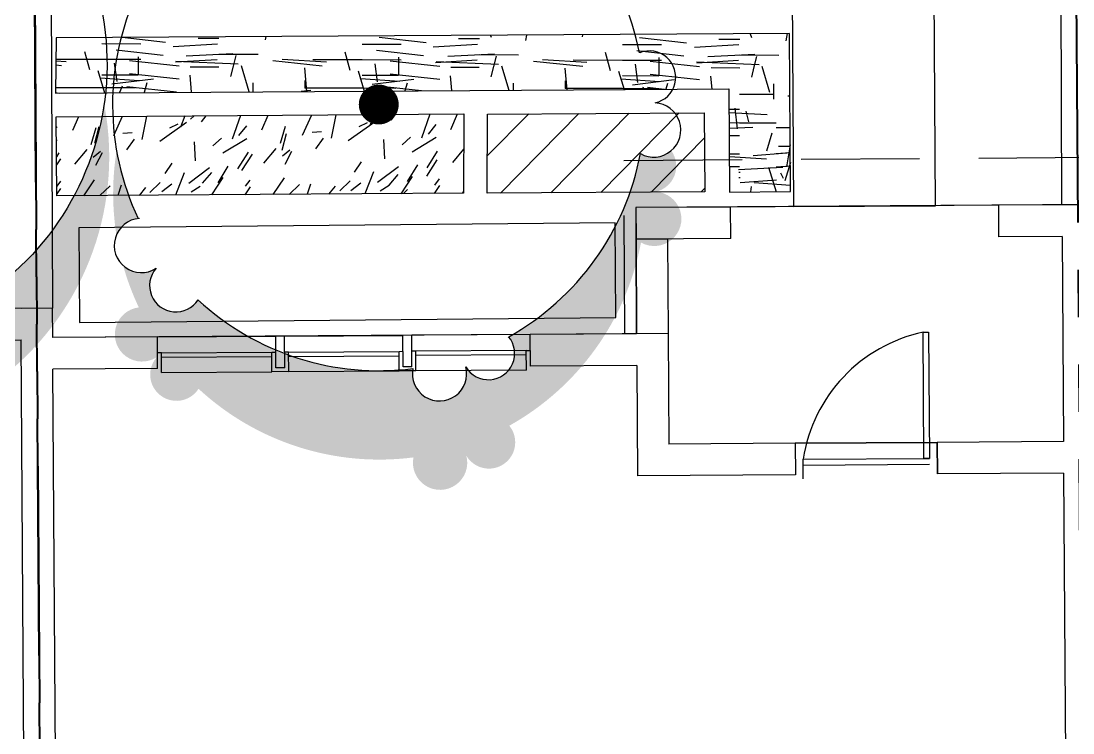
# Model space of a CAD drawing. Header units: feet. Extents: x 919634 to 928945, y 707022 to 708026.
# Drawn here: x 920869.64 to 920891.86, y 707574.7 to 707589.74 of the extents above; entities that cross this region are included whole.
import ezdxf

# ---------------------------------------------------------------- set-up
doc = ezdxf.new("R2010")
doc.units = ezdxf.units.FT
doc.header["$LTSCALE"] = 20
doc.header["$MEASUREMENT"] = 0
doc.linetypes.add('Site Plan$0$HIDDEN2', pattern=[0.1875, 0.125, -0.0625])
doc.linetypes.add('Site Plan$0$PHANTOM2', pattern=[1.25, 0.625, -0.125, 0.125, -0.125, 0.125, -0.125])
for name, color, linetype in [('-u-site-xref', 7, 'Continuous'), ('Site Plan$0$-u-site-bldg-slab', 6, 'Continuous'), ('Site Plan$0$-u-site-bldg_interior', 252, 'Continuous'), ('Site Plan$0$-u-site-wall', 4, 'Continuous'), ('Site Plan$0$A-DOOR', 253, 'Continuous'), ('Site Plan$0$SP-BLDG-ROOF ABOVE', 4, 'Site Plan$0$HIDDEN2'), ('x-RL TH7-LP Block$0$L-002', 253, 'Continuous'), ('x-RL TH7-LP Block$0$LK-TREE-013M', 253, 'Continuous'), ('x-RL TH7-LP Block$0$LK-TREE-035M', 253, 'Continuous'), ('x-RL TH7-LP Block$0$LK-TREE-050M', 253, 'Continuous'), ('x-RL TH7-LP Block$0$LK-TREE-TRNK', 253, 'Continuous'), ('x-RL TH7-LP Block$0$LP-PATT-GRND', 253, 'Continuous'), ('x-RL TH7-LP Block$0$LP-PATT-SHAR', 253, 'Continuous'), ('x-RL TH7-LP Block$0$LP-SHAR-BRDR-CONT', 253, 'Continuous'), ('x-RL TH7-LP Block$0$LP-TREE', 253, 'Continuous')]:
    doc.layers.add(name, color=color, linetype=linetype)
for name, color, linetype, lineweight in [('Site Plan$0$SP-LOT LINES', 252, 'Site Plan$0$PHANTOM2', 40), ('Site Plan$0$SP-SIDEWALK', 2, 'Continuous', 25), ('SP-BUILDING-FOOTPRINT', 1, 'Continuous', 25)]:
    doc.layers.add(name, color=color, linetype=linetype, lineweight=lineweight)
doc.layers.add('x-RL TH7-LP Block$0$LK-TREE-SHAD', color=253, linetype='Continuous', plot=False)
doc.layers.get('-u-site-xref').off()

# ---------------------------------------------------------------- blocks, each defined once
blk = doc.blocks.new('Site Plan$0$_Details_TH7_wall')
at = {"layer": 'Site Plan$0$-u-site-wall'}
for p, q in [((0.67364688788075, -44.63796823669691, 1.984255540869127e-08), (-10.01672163500916, -44.71298802515958, 1.984255540874798e-08)), ((2.918257575831376, -65.94778611301444, 1.984207555080631e-08), (-9.867512271390297, -66.03751040506177, 1.984207555087441e-08))]:
    blk.add_line(p, q, dxfattribs=at)
blk = doc.blocks.new('*U239')
at = {"layer": 'Site Plan$0$A-DOOR'}
blk.add_lwpolyline([(-28.625, -31.96847301748949), (-30, -31.96847301748949), (-30, 0), (-28.625, 0)], close=True, dxfattribs=at)
blk.add_arc((-36.41138767640513, 6.143921902290211), 38.89964626533935, 281.5466680525947, 350.9124866484809, dxfattribs=at)
blk = doc.blocks.new('Site Plan')
at = {"layer": 'Site Plan$0$-u-site-bldg-slab'}
for p, q in [((920890.2909807451, 707585.8468622379, 7.807863262514745e-08), (920884.6244338278, 707585.810022768, 7.807863262514745e-08)), ((920882.6288101476, 707585.1303680238, 7.807863262514745e-08), (920882.6418123135, 707583.1304102882, 7.807862441697466e-08)), ((920885.9902443995, 707580.8187965401, 7.807863262514745e-08), (920888.9901810025, 707580.8382997888, 7.807863262514745e-08)), ((920888.9901810026, 707580.8382997888, 7.807863262514745e-08), (920885.9902443995, 707580.81879654, 7.807863262514745e-08))]:
    blk.add_line(p, q, dxfattribs=at)
at = {"layer": 'Site Plan$0$-u-site-bldg_interior'}
for p, q in [((920884.6244338278, 707585.810022768, 7.807863262514745e-08), (920882.6244760924, 707585.7970206022, 7.807863262514745e-08)), ((920882.6244760924, 707585.7970206022, 7.807863262514745e-08), (920882.6288101476, 707585.1303680238, 7.807863262514745e-08)), ((920884.6287678832, 707585.1433701896, 7.807863262514745e-08), (920884.6244338278, 707585.810022768, 7.807863262514745e-08)), ((920891.9576121913, 707585.8576973762, 7.807863262514745e-08), (920890.2909807451, 707585.8468622379, 7.807863262514745e-08)), ((920890.2953148003, 707585.1802096595, 7.807863262514745e-08), (920890.2909807451, 707585.8468622379, 7.807863262514745e-08)), ((920884.6287678832, 707585.1433701896, 7.807863262514745e-08), (920882.6288101476, 707585.1303680238, 7.807863262514745e-08)), ((920891.6286199572, 707585.18887777, 7.807863262514745e-08), (920890.2953148003, 707585.1802096595, 7.807863262514745e-08)), ((920891.6286199572, 707585.18887777, 7.807863262514745e-08), (920891.6567913166, 707580.85563601, 7.807863262514745e-08)), ((920870.3046914085, 707583.6729138314, 7.807863262514746e-08), (920866.8672640508, 707583.6505663588, 7.807863262514746e-08)), ((920870.3046914085, 707583.6729138314, 7.807862441697467e-08), (920869.63803883, 707583.6685797761, 7.807863262514746e-08)), ((920870.3087396115, 707583.0502302655, 7.807862441697466e-08), (920870.3046914085, 707583.6729138314, 7.807862441697467e-08)), ((920883.3084648921, 707583.1347443436, 7.807862441697466e-08), (920880.3918598611, 707583.1157828517, 7.807862441697466e-08)), ((920883.3084648921, 707583.1347443436, 7.807862441697466e-08), (920883.3236340856, 707580.8014603188, 7.807863262514745e-08)), ((920866.871598106, 707582.9839137804, 7.807863262514746e-08), (920869.6423728853, 707583.0019271977, 7.807863262514746e-08)), ((920870.0066894335, 707526.9637480446, 7.807864083332025e-08), (920869.6423728853, 707583.0019271977, 7.807863262514746e-08)), ((920872.5170262776, 707583.0645868237, 7.807862441697466e-08), (920870.3087396115, 707583.0502302655, 7.807862441697466e-08)), ((920872.5170262776, 707583.0645868237, 7.807862441697466e-08), (920875.016973447, 707583.0808395309, 7.807862441697466e-08)), ((920872.521360333, 707582.3979342452, 7.807862441697466e-08), (920872.5170262776, 707583.0645868237, 7.807862441697466e-08)), ((920875.2044694847, 707583.082058484, 7.807862441697466e-08), (920875.016973447, 707583.0808395309, 7.807862441697466e-08)), ((920875.0213075021, 707582.4141869815, 7.807862441697466e-08), (920875.016973447, 707583.0808395309, 7.807862441697466e-08)), ((920875.2044694847, 707583.082058484, 7.807862441697466e-08), (920877.7044166541, 707583.0983111913, 7.807862441697466e-08)), ((920875.20880354, 707582.4154059056, 7.807862441697466e-08), (920875.2044694847, 707583.082058484, 7.807862441697466e-08)), ((920877.8919126918, 707583.0995301444, 7.807862441697466e-08), (920877.7044166541, 707583.0983111913, 7.807862441697466e-08)), ((920877.7087507092, 707582.4316586419, 7.807862441697466e-08), (920877.7044166541, 707583.0983111913, 7.807862441697466e-08)), ((920880.3918598611, 707583.1157828517, 7.807862441697466e-08), (920877.8919126918, 707583.0995301444, 7.807862441697466e-08)), ((920877.8962467469, 707582.4328775948, 7.807862441697466e-08), (920877.8919126918, 707583.0995301444, 7.807862441697466e-08)), ((920880.3961939163, 707582.4491302732, 7.807862441697466e-08), (920880.3918598611, 707583.1157828517, 7.807862441697466e-08)), ((920872.6025480509, 707582.7282378331, 7.807862441697466e-08), (920872.5192164787, 707582.7276960763, 7.807862441697466e-08)), ((920872.6025480509, 707582.7282378331, 7.807862441697466e-08), (920874.9358320758, 707582.7434070266, 7.807862441697466e-08)), ((920872.6052336622, 707582.3151444298, 7.807862441697466e-08), (920872.6025480509, 707582.7282378331, 7.807862441697466e-08)), ((920874.9358320758, 707582.7434070266, 7.807862441697466e-08), (920875.019163648, 707582.7439487836, 7.807862441697466e-08)), ((920874.9385176869, 707582.3303136233, 7.807862441697466e-08), (920874.9358320758, 707582.7434070266, 7.807862441697466e-08)), ((920875.2899912581, 707582.7457094935, 7.807862441697466e-08), (920875.2066596857, 707582.7451677367, 7.807862441697466e-08)), ((920875.2899912581, 707582.7457094935, 7.807862441697466e-08), (920877.6232752828, 707582.760878687, 7.807862441697466e-08)), ((920875.2926768692, 707582.3326160901, 7.807862441697466e-08), (920875.2899912581, 707582.7457094935, 7.807862441697466e-08)), ((920877.6232752828, 707582.760878687, 7.807862441697466e-08), (920877.706606855, 707582.7614204439, 7.807862441697466e-08)), ((920877.625960894, 707582.3477852836, 7.807862441697466e-08), (920877.6232752828, 707582.760878687, 7.807862441697466e-08)), ((920877.9774344651, 707582.7631811539, 7.807862441697466e-08), (920877.8941028927, 707582.7626393969, 7.807862441697466e-08)), ((920880.3107184898, 707582.7783503474, 7.807862441697466e-08), (920877.9774344651, 707582.7631811539, 7.807862441697466e-08)), ((920877.9801200763, 707582.3500877505, 7.807862441697466e-08), (920877.9774344651, 707582.7631811539, 7.807862441697466e-08)), ((920880.3107184898, 707582.7783503474, 7.807862441697466e-08), (920880.394050062, 707582.7788921043, 7.807862441697466e-08)), ((920880.3134041011, 707582.365256944, 7.807862441697466e-08), (920880.3107184898, 707582.7783503474, 7.807862441697466e-08)), ((920872.6031499124, 707582.635661139, 7.807862441697466e-08), (920874.9364339373, 707582.6508303325, 7.807862441697466e-08)), ((920875.2905931195, 707582.6531327993, 7.807862441697466e-08), (920877.6238771443, 707582.6683019928, 7.807862441697466e-08)), ((920880.3113203513, 707582.6857736532, 7.807862441697466e-08), (920877.9780363266, 707582.6706044597, 7.807862441697466e-08)), ((920882.6461463688, 707582.4637577098, 7.807862441697466e-08), (920880.3961939163, 707582.4491302732, 7.807862441697466e-08)), ((920882.6461463688, 707582.4637577098, 7.807862441697466e-08), (920882.6613155623, 707580.1304736851, 7.807863262514745e-08)), ((920872.521360333, 707582.3979342452, 7.807862441697466e-08), (920870.3130736668, 707582.3835776871, 7.807862441697466e-08)), ((920870.6733420121, 707526.9680820999, 7.807863262514745e-08), (920870.3130736668, 707582.3835776871, 7.807862441697466e-08)), ((920872.6052336622, 707582.3151444298, 7.807862441697466e-08), (920874.9385176869, 707582.3303136233, 7.807862441697466e-08)), ((920875.2926768692, 707582.3326160901, 7.807862441697466e-08), (920874.9385176869, 707582.3303136233, 7.807862441697466e-08)), ((920875.2088035397, 707582.4154059346, 7.807862441697466e-08), (920875.0213075021, 707582.4141869815, 7.807862441697466e-08)), ((920875.2926768692, 707582.3326160901, 7.807862441697466e-08), (920877.625960894, 707582.3477852836, 7.807862441697466e-08)), ((920877.9801200763, 707582.3500877505, 7.807862441697466e-08), (920877.625960894, 707582.3477852836, 7.807862441697466e-08)), ((920877.8962467469, 707582.4328775948, 7.807862441697466e-08), (920877.7087507092, 707582.4316586419, 7.807862441697466e-08)), ((920880.3134041011, 707582.365256944, 7.807862441697466e-08), (920877.9801200763, 707582.3500877505, 7.807862441697466e-08)), ((920885.9902443995, 707580.8187965401, 7.807863262514745e-08), (920883.3236340856, 707580.8014603188, 7.807863262514745e-08)), ((920885.9902433954, 707580.8189509803, 7.807863262514745e-08), (920885.9945784548, 707580.1521439616, 7.807863262514745e-08)), ((920885.9902443995, 707580.81879654, 7.807863262514745e-08), (920885.9945784548, 707580.1521439615, 7.807863262514745e-08)), ((920891.6567913166, 707580.85563601, 7.807863262514745e-08), (920888.9901810025, 707580.8382997888, 7.807863262514745e-08)), ((920888.9901810025, 707580.8382997888, 7.807863262514745e-08), (920888.9945150579, 707580.1716472104, 7.807863262514745e-08)), ((920888.994515058, 707580.1716472104, 7.807863262514745e-08), (920888.9901810026, 707580.8382997888, 7.807863262514745e-08)), ((920886.1590977451, 707580.4829893063, 7.807863262514745e-08), (920888.8257080591, 707580.5003255275, 7.807863262514745e-08)), ((920886.1617833562, 707580.069895903, 7.807863262514745e-08), (920886.1590977451, 707580.4829893063, 7.807863262514745e-08)), ((920886.1599103804, 707580.3579919479, 7.807863262514745e-08), (920888.8265206944, 707580.375328169, 7.807863262514745e-08)), ((920885.9945784548, 707580.1521439616, 7.807863262514745e-08), (920882.6613155623, 707580.1304736851, 7.807863262514745e-08)), ((920891.6611253719, 707580.1889834314, 7.807863262514745e-08), (920888.9945150579, 707580.1716472104, 7.807863262514745e-08)), ((920891.6611253719, 707580.1889834314, 7.807863262514745e-08), (920891.7003167501, 707574.1606723838, 7.807862852106106e-08))]:
    blk.add_line(p, q, dxfattribs=at)
at = {"layer": 'Site Plan$0$SP-BLDG-ROOF ABOVE', "elevation": 7.807863672923385e-08}
blk.add_lwpolyline([(920882.3918175966, 707583.1287850175), (920882.3679802925, 707586.7953741992), (920892.2844368386, 707586.8598432678), (920892.2909379216, 707585.8598644001)], dxfattribs=at)
blk.add_lwpolyline([(920883.3084648921, 707583.1347443436), (920882.6418123135, 707583.1304102882), (920882.6288101476, 707585.1303680238), (920883.2954627263, 707585.134702079)], close=True, dxfattribs=at)
at = {"layer": 'Site Plan$0$SP-LOT LINES', "ltscale": 0.4, "elevation": 7.807863672923385e-08}
for points in [[(920869.8630136845, 707600.3370147023), (920891.8625487748, 707600.4800385266), (920892.4736505694, 707506.4820249593), (920870.4741154793, 707506.339001135)], [(920847.8634785943, 707600.193990878), (920869.8630136845, 707600.3370147023), (920870.4741154793, 707506.339001135), (920848.474580389, 707506.1959773107)]]:
    blk.add_lwpolyline(points, close=True, dxfattribs=at)
at = {"layer": 'Site Plan$0$SP-SIDEWALK', "elevation": 7.807863672923385e-08}
blk.add_lwpolyline([(920888.862612443, 707600.4605352796), (920885.8626758399, 707600.4410320307), (920885.9577389848, 707585.8186908786), (920888.9576755881, 707585.8381941274)], close=True, dxfattribs=at)
at = {"layer": 'Site Plan$0$-u-site-bldg_interior', "xscale": 0.08333333333333329, "yscale": 0.08333333333333329, "zscale": 0.08333333333333329, "rotation": 180.372487237565}
blk.add_blockref('*U239', (920886.3257608897, 707580.4840728203, 7.807863262514745e-08), dxfattribs=at)
at = {"layer": 'Site Plan$0$-u-site-wall', "rotation": 269.8332824135965}
blk.add_blockref('Site Plan$0$_Details_TH7_wall', (920936.2639929139, 707586.3992919996, 5.823512418688203e-08), dxfattribs=at)
blk = doc.blocks.new('x-RL TH7-LP Block$0$TREE-SIMP-021')
at = {"layer": 'x-RL TH7-LP Block$0$LK-TREE-SHAD'}
h = blk.add_hatch(color=256, dxfattribs=at)
edge = h.paths.add_edge_path()
edge.add_arc((0.1670000000000016, 0), 0.5000000000000239, 260.3865617105897, 278.5936085237907)
edge.add_arc((0.2619320473717437, -0.4475469871519522), 0.05101736742950515, 186.3524412592835, 246.651281477449, ccw=False)
edge.add_arc((0, -2.131628207280301e-14), 0.4999999999999955, 279.61343828940744, 294.98973247718067, ccw=False)
edge = h.paths.add_edge_path()
edge.add_arc((0.1670000000000016, -2.842170943040401e-14), 0.4999999999999858, 285.35812662729506, 294.9897324771812, ccw=False)
edge.add_arc((0.2619320473717153, -0.4475469871519593), 0.05101736742950547, 317.3004536736503, 392.4177406316337)
edge.add_arc((0.3377983859684264, -0.3832874793667926), 0.04937740005396908, 228.3744434168904, 416.8573514313249)
edge.add_arc((0, -4.263256414560601e-14), 0.499999999999984, 316.8519098886588, 366.9897324771847)
edge.add_arc((0.5065839324883825, 0.1108125556681472), 0.0510173674294981, 258.3524412592744, 464.4177406316392)
edge.add_arc((0.4689134968027702, 0.2028230113137752), 0.04937740005396369, 300.3744434168894, 488.8573514313118)
edge.add_arc((0, -2.131628207280301e-14), 0.5000000000000026, 28.85190988865855, 78.98973247718327)
edge.add_arc((0.05115404106064148, 0.5160329129350814), 0.05101736742951309, 330.3524412592923, 399.9472398419138)
edge.add_arc((0.1190060928392711, 0.5086389940592824), 0.04937740005397353, 12.374443416904683, 125.5951215006767, ccw=False)
edge.add_arc((0.2181540410606431, 0.5160329129350814), 0.05101736742948313, -29.647558740707723, 176.4177406316317, ccw=False)
edge.add_arc((0.1670000000000016, -2.842170943040401e-14), 0.5000000000000039, 28.851909888658213, 78.98973247718328, ccw=False)
edge.add_arc((0.6359134968028002, 0.2028230113137681), 0.04937740005397455, -59.62555658313693, 128.85735143134, ccw=False)
edge.add_arc((0.6735839324883557, 0.1108125556681472), 0.05101736742948965, -101.64755874069431, 104.4177406316083, ccw=False)
edge.add_arc((0.1669999999999732, -1.4210854715202e-14), 0.5000000000000059, -43.14809011132962, 6.989732477181519, ccw=False)
edge.add_arc((0.5047983859678311, -0.3832874793662739), 0.04937740005395616, -131.62555658219208, 56.857351430414894, ccw=False)
edge.add_arc((0.4289320473717453, -0.4475469871519522), 0.05101736742948169, -173.64755874072046, 32.41774063164411, ccw=False)
at = {"layer": 'x-RL TH7-LP Block$0$LK-TREE-050M'}
for centre, radius, start, end in [((-0.04799390716075891, 0.5086389940592824), 0.04937740005396271, 12.3744434168969, 201.2618362351385), ((0.0511540410606699, 0.5160329129350814), 0.05101736742949643, 330.3524412592786, 176.4177406316339), ((-0.003777478401218559, 0.003136797043296724), 0.4952442819776592, 100.5015960879655, 151.0925035290089), ((-2.842170943040401e-14, -2.131628207280301e-14), 0.5, 28.85190988865747, 78.98973247718159), ((-0.4749689964509969, 0.2081133238393136), 0.05101736742949643, 42.43331910011396, 248.4177406316341), ((0.4689134968027702, 0.2028230113137681), 0.04937740005396271, 300.3744434168967, 129.2618362351378), ((-0.4985753626810379, 0.1115331750183941), 0.04937740005396271, 84.37444341689746, 273.2618362351384), ((0.5065839324883825, 0.1108125556681472), 0.05101736742949643, 258.3524412592795, 104.4177406316339), ((-2.842170943040401e-14, -2.131628207280301e-14), 0.5, 172.8519098886574, 222.9897324771822), ((-2.842170943040401e-14, -2.131628207280301e-14), 0.5, 316.8519098886569, 6.989732477181856), ((-0.3447010244698276, -0.3874118052906965), 0.05101736742949643, 114.3524412592789, 320.4177406316336), ((0.3377983859684264, -0.3832874793667926), 0.04937740005396271, 228.3744434168969, 57.2618362351381), ((-0.2601426129294566, -0.4397077010247585), 0.04937740005396271, 156.3744434168966, 345.2618362351382), ((0.2619320473717153, -0.4475469871519522), 0.05101736742949643, 183.8540007653813, 32.41774063163366), ((-2.842170943040401e-14, -2.131628207280301e-14), 0.5, 244.8519098886572, 294.9897324771821)]:
    blk.add_arc(centre, radius, start, end, dxfattribs=at)
at = {"layer": 'x-RL TH7-LP Block$0$LK-TREE-TRNK', "const_width": 0.03749999999999999}
blk.add_lwpolyline([(-0.01875000000001137, -2.131628207280301e-14, 1), (0.01874999999998295, -2.131628207280301e-14, 1)], format="xyb", close=True, dxfattribs=at)
blk = doc.blocks.new('x-RL TH7-LP Block$0$TREE-DCID-003')
at = {"layer": 'x-RL TH7-LP Block$0$LK-TREE-SHAD'}
h = blk.add_hatch(color=256, dxfattribs=at)
edge = h.paths.add_edge_path()
edge.add_arc((0.3968856378834573, -0.2333818509402761), 0.05995317584729266, 21.15480853028251, 278.3748018779562)
edge.add_arc((-0.0008743671144202381, -0.001552788357258805), 0.4999999999999888, 279.61343828940755, 324.3885214776163, ccw=False)
edge.add_arc((0.1661256328855529, -0.001552788357258805), 0.4999999999999947, 260.3865617105924, 324.3885214776188)
edge.add_arc((0.5638856378834589, -0.233381850940269), 0.05995317584729203, 21.154808530276114, 278.3748018779562, ccw=False)
edge.add_arc((0.1661256328855529, -0.001552788357258805), 0.5000000000000079, 335.1410889306152, 454.3497853199299)
edge.add_arc((0.1661256328855529, -0.001552788357166435), 0.4999999999999096, 94.34978531993075, 99.61343828940916)
edge.add_arc((-0.0008743671144202381, -0.001552788357258805), 0.4999999999999982, -24.85891106938658, 80.38656171059262, ccw=False)
at = {"layer": 'x-RL TH7-LP Block$0$LK-TREE-013M'}
for q in [(-0.3183592836868456, 0.4595258906471003), (0.4913712824952938, 0.1734434279094685), (-0.3322606496014089, -0.4496665374920354)]:
    blk.add_line((-2.842170943040401e-14, -7.105427357601002e-15), q, dxfattribs=at)
at = {"layer": 'x-RL TH7-LP Block$0$LK-TREE-035M'}
for p, q in [((-2.842170943040401e-14, -7.105427357601002e-15), (-0.4515903841247564, 0.3696693285288433)), ((-2.842170943040401e-14, 0), (0.5297686363884111, 0.0506648332027595)), ((-2.842170943040401e-14, 0), (-0.2008581083670151, -0.5160614421430196))]:
    blk.add_line(p, q, dxfattribs=at)
at = {"layer": 'x-RL TH7-LP Block$0$LK-TREE-050M'}
for centre, radius, start, end in [((-2.842170943040401e-14, 0), 0.5, 94.34978531992998, 204.1974789143562), ((0.001889855033454069, 0.4603848002291073), 0.05995317584729301, 145.5617106720361, 37.37413056032761), ((-2.842170943040401e-14, 0), 0.5, 335.6607324966501, 84.36192919374905), ((-0.3996498600313885, -0.2285557376460972), 0.05995317584729301, 265.5617106720361, 157.3741305603282), ((0.3977600049978776, -0.2318290625830173), 0.05995317584729301, 25.56171067203578, 277.374130560328), ((-2.842170943040401e-14, 0), 0.5, 215.0580211348241, 323.9795308206069)]:
    blk.add_arc(centre, radius, start, end, dxfattribs=at)
at = {"layer": 'x-RL TH7-LP Block$0$LK-TREE-TRNK', "const_width": 0.0375}
blk.add_lwpolyline([(-0.01875000000001137, 0, 1), (0.01874999999998295, 0, 1)], format="xyb", close=True, dxfattribs=at)
blk = doc.blocks.new('x-RL TH7-LP Block', base_point=(1241.699483058532, 168.1706843559634))
at = {"layer": 'x-RL TH7-LP Block$0$LP-PATT-GRND'}
h = blk.add_hatch(dxfattribs=at)
h.set_pattern_fill('LFX-WAVE', color=256, scale=5.5, angle=89.54486262975581, pattern_type=2)
h.set_pattern_definition([(359.5448626297558, (922051.7780222174, 708476.840542703), (5.543516063414728, 5.456136880125248), [1.045, -4.455]), (359.5448626297558, (922051.6702101674, 708477.1164078185), (5.543516063414728, 5.456136880125248), [1.1, -4.4]), (2.724662629755803, (922051.8308360026, 708476.5651144836), (93.54074198513742, 4.757054126195823), [0.991529, -98.1611345]), (359.5448626297558, (922051.6169594865, 708477.3368377733), (5.543516063414728, 5.456136880125248), [1.155, -4.345000000000001]), (359.5448626297558, (922051.5091474367, 708477.6127028888), (5.543516063414728, 5.456136880125248), [1.265, -4.235]), (359.5448626297558, (922051.4558967558, 708477.8331328436), (5.543516063414728, 5.456136880125248), [1.375, -4.125]), (359.5448626297558, (922051.4580812353, 708478.1081241671), (5.543516063414728, 5.456136880125248), [1.375, -4.125]), (359.5448626297558, (922051.5148270834, 708478.3276803301), (5.543516063414728, 5.456136880125248), [1.32, -4.18]), (357.1589626297558, (922051.572009828, 708478.6022347576), (5.499826227944133, -0.04368284423337447), [1.321144, -130.793388]), (356.9422626297558, (922051.6841908369, 708478.8763522893), (5.49982906767068, -0.04369149243173682), [1.211248499999999, -119.9136839999999]), (2.271162629755832, (922051.7959349501, 708479.0954715564), (110.0402204753635, 4.626012724178569), [1.156309, -114.474569]), (353.5358626297558, (922051.9089897509, 708479.4795856179), (54.95457378590053, -5.93671862360315), [1.050774999999999, -104.0265764999999]), (353.2046626297558, (922051.966172495, 708479.7541400454), (5.499828222939492, -0.04368796834649254), [0.9960939999999999, -48.80852350000001]), (6.669862629755747, (922051.9819007482, 708481.7340775753), (38.54247690805446, 5.193989864376465), [0.8868475, -43.4555715]), (355.9685626297558, (922052.0355883251, 708481.5686458853), (5.499828699940631, -0.04368802493359963), [0.8817159999999994, -87.28998849999994]), (179.5448626297558, (922052.9679374498, 708481.2312290663), (-5.543516063414727, -5.456136880125248), [0.88, -4.62]), (353.2046626297558, (922052.0233552394, 708480.0286944731), (5.499828222939492, -0.04368796834649254), [0.9960939999999999, -48.80852350000001]), (356.1783626297558, (922052.0805379838, 708480.3032489008), (5.49982438582798, -0.04369335123179624), [0.936617, -92.7250115]), (355.9685626297558, (922052.137720728, 708480.5778033283), (5.499828699940631, -0.04368802493359963), [0.8817159999999994, -87.28998849999994]), (359.5448626297558, (922052.1399052077, 708480.852794652), (5.543516063414728, 5.456136880125248), [0.88, -4.62]), (182.9113626297558, (922053.7575228513, 708476.7698161855), (-88.04090988989452, -4.800853331624345), [0.936617, -92.7250115]), (179.5448626297558, (922053.7597073308, 708477.0448075092), (-5.543516063414727, -5.456136880125248), [0.99, -4.51]), (179.5448626297558, (922053.7618918106, 708477.3197988326), (-5.543516063414727, -5.456136880125248), [0.99, -4.51]), (179.5448626297558, (922053.7636393943, 708477.5397918915), (-5.543516063414727, -5.456136880125248), [0.935, -4.565]), (182.9113626297558, (922053.7653869778, 708477.7597849503), (-88.04090988989452, -4.800853331624345), [0.936617, -92.7250115]), (182.9113626297558, (922053.7680083533, 708478.0897745386), (-88.04090988989452, -4.800853331624345), [0.936617, -92.7250115]), (179.5448626297558, (922053.769755937, 708478.3097675975), (-5.543516063414727, -5.456136880125248), [0.88, -4.62]), (183.1211626297558, (922053.7719404168, 708478.5847589212), (-82.54108986136256, -4.844431515446729), [0.8817159999999999, -87.2899885]), (179.5448626297558, (922053.7741248963, 708478.8597502447), (-5.543516063414727, -5.456136880125248), [0.825, -4.675]), (179.5448626297558, (922053.7758724798, 708479.0797433035), (-5.543516063414727, -5.456136880125248), [0.825, -4.675]), (179.5448626297558, (922053.7784938553, 708479.4097328918), (-5.543516063414727, -5.456136880125248), [0.825, -4.675]), (182.9113626297558, (922053.7968434837, 708481.7196600098), (-88.04090988989452, -4.800853331624345), [0.936617, -92.7250115]), (179.5448626297558, (922053.7950959002, 708481.4996669512), (-5.543516063414727, -5.456136880125248), [0.77, -4.73]), (359.5448626297558, (922052.967500554, 708481.1762308016), (5.543516063414728, 5.456136880125248), [0.825, -4.675]), (179.5448626297558, (922053.7902900452, 708480.8946860392), (-5.543516063414727, -5.456136880125248), [0.825, -4.675]), (355.4592626297558, (922053.0181298595, 708480.6258112584), (5.499828108548212, -0.04368838570488588), [0.7719634999999994, -76.42421599999992]), (179.5448626297558, (922053.785921086, 708480.3447033922), (-5.543516063414727, -5.456136880125248), [0.77, -4.73]), (359.5448626297558, (922053.0683222691, 708480.0203934506), (5.543516063414728, 5.456136880125248), [0.7150000000000001, -4.785]), (179.5448626297558, (922053.7811152308, 708479.7397224802), (-5.543516063414727, -5.456136880125248), [0.77, -4.73]), (353.8342626297558, (922051.2821640432, 708476.734478237), (5.499825592415559, -0.04368860156956859), [0.5527445, -54.7215735]), (352.4198626297558, (922051.2843485229, 708477.0094695605), (5.499827348946488, -0.04368666475606633), [0.4434264999999997, -43.89899249999997]), (359.5448626297558, (922051.2860961064, 708477.2294626195), (5.543516063414728, 5.456136880125248), [0.33, -5.17]), (359.5448626297558, (922051.2878436899, 708477.4494556781), (5.543516063414728, 5.456136880125248), [0.275, -5.225]), (359.5448626297558, (922051.3214846757, 708481.6843220616), (5.543516063414728, 5.456136880125248), [0.7150000000000001, -4.785]), (179.5448626297558, (922052.0892759023, 708481.4032141952), (-5.543516063414727, -5.456136880125248), [0.77, -4.73]), (359.5448626297558, (922051.3162419248, 708481.0243428849), (5.543516063414728, 5.456136880125248), [0.825, -4.675]), (179.5448626297558, (922052.1390314159, 708480.7427981227), (-5.543516063414727, -5.456136880125248), [0.825, -4.675]), (359.5448626297558, (922051.3118729653, 708480.4743602377), (5.543516063414728, 5.456136880125248), [0.77, -4.73]), (183.6304626297558, (922052.0796641918, 708480.1932523713), (-71.54143437523445, -4.93184050249708), [0.7719634999999999, -76.42421599999999]), (359.5448626297558, (922051.2900281696, 708477.7244470018), (5.543516063414728, 5.456136880125248), [0.22, -5.279999999999999]), (179.5448626297558, (922051.4572074433, 708477.9981276375), (-5.543516063414727, -5.456136880125248), [0.165, -5.335]), (359.5448626297558, (922051.2939602329, 708478.2194313844), (5.543516063414728, 5.456136880125248), [0.22, -5.279999999999999]), (359.5448626297558, (922051.2961447124, 708478.4944227078), (5.543516063414728, 5.456136880125248), [0.275, -5.225]), (184.3084626297558, (922051.967483183, 708479.9191348396), (-60.54178561577355, -5.019194353439782), [0.6622880000000001, -65.56648449999999]), (359.5448626297558, (922051.3048826308, 708479.5943880022), (5.543516063414728, 5.456136880125248), [0.605, -4.895]), (173.8342626297558, (922051.8522439025, 708479.2600294548), (-5.499825592415559, 0.04368860156956912), [0.5527445, -54.7215735]), (359.5448626297558, (922051.3000767758, 708478.9894070904), (5.543516063414728, 5.456136880125248), [0.44, -5.06]), (179.5448626297558, (922051.6828801493, 708478.7113574954), (-5.543516063414727, -5.456136880125248), [0.385, -5.115]), (359.5448626297558, (922054.802926777, 708476.8165134276), (5.543516063414728, 5.456136880125248), [0.99, -4.51]), (359.5448626297558, (922054.7501129919, 708477.0919416473), (5.543516063414728, 5.456136880125248), [0.99, -4.51]), (2.91136262975579, (922054.9107388268, 708476.5406483124), (88.04090988989452, 4.800853331624315), [0.936617, -92.7250115]), (359.5448626297558, (922054.6418640461, 708477.3128084979), (5.543516063414728, 5.456136880125248), [1.1, -4.4]), (359.5448626297558, (922054.589050261, 708477.5882367174), (5.543516063414728, 5.456136880125248), [1.21, -4.29]), (359.5448626297558, (922054.5357995798, 708477.8086666722), (5.543516063414728, 5.456136880125248), [1.265, -4.235]), (359.5448626297558, (922054.4829857947, 708478.0840948917), (5.543516063414728, 5.456136880125248), [1.375, -4.125]), (359.5448626297558, (922054.539731643, 708478.3036510547), (5.543516063414728, 5.456136880125248), [1.32, -4.18]), (357.1589626297558, (922054.5969143874, 708478.5782054822), (5.499826227944133, -0.04368284423337447), [1.321144, -130.793388]), (357.0552626297558, (922054.6540971316, 708478.8527599099), (5.499825502697812, -0.04369529781345632), [1.2661935, -125.353316]), (2.271162629755832, (922054.8208395095, 708479.071442281), (110.0402204753635, 4.626012724178569), [1.156309, -114.474569]), (353.5358626297558, (922054.9338943103, 708479.4555563425), (54.95457378590053, -5.93671862360315), [1.050774999999999, -104.0265764999999]), (353.5358626297558, (922054.9360787898, 708479.730547666), (54.95457378590053, -5.93671862360315), [1.050774999999999, -104.0265764999999]), (6.25466262975575, (922055.0068053076, 708481.7100482999), (44.04230399986845, 5.150283452754916), [0.941446, -93.20338500000001]), (356.1783626297558, (922055.0604928845, 708481.5446166099), (5.49982438582798, -0.04369335123179624), [0.936617, -92.7250115]), (179.5448626297558, (922055.9928420094, 708481.2071997909), (-5.543516063414727, -5.456136880125248), [0.77, -4.73]), (353.5358626297558, (922054.9932615344, 708480.0051020934), (54.95457378590053, -5.93671862360315), [1.050774999999999, -104.0265764999999]), (356.1783626297558, (922055.1054425432, 708480.2792196254), (5.49982438582798, -0.04369335123179624), [0.936617, -92.7250115]), (356.1783626297558, (922055.1076270227, 708480.5542109489), (5.49982438582798, -0.04369335123179624), [0.936617, -92.7250115]), (359.5448626297558, (922055.1098115024, 708480.8292022726), (5.543516063414728, 5.456136880125248), [0.935, -4.565]), (179.5448626297558, (922054.802489881, 708476.761515163), (-5.543516063414727, -5.456136880125248), [1.045, -4.455]), (182.7246626297559, (922054.7501129919, 708477.0919416473), (-93.54074198513742, -4.757054126195793), [0.9915289999999994, -98.16113449999993]), (179.5448626297558, (922054.6418640461, 708477.3128084979), (-5.543516063414727, -5.456136880125248), [0.88, -4.62]), (175.7307626297558, (922054.588176469, 708477.4782401879), (-5.499825582468807, 0.04369200039084085), [0.8268314999999994, -81.85629649999993]), (183.9435626297558, (922054.4808013152, 708477.8091035682), (-66.04160612387757, -4.97554233936623), [0.717112, -70.9941155]), (179.5448626297558, (922054.4829857947, 708478.0840948917), (-5.543516063414727, -5.456136880125248), [0.7150000000000001, -4.785]), (179.5448626297558, (922054.4847333784, 708478.3040879505), (-5.543516063414727, -5.456136880125248), [0.7150000000000001, -4.785]), (179.5448626297558, (922054.5419161228, 708478.5786423782), (-5.543516063414727, -5.456136880125248), [0.77, -4.73]), (179.5448626297558, (922054.6540971316, 708478.8527599099), (-5.543516063414727, -5.456136880125248), [0.88, -4.62]), (182.9113626297558, (922054.711279876, 708479.1273143376), (-88.04090988989452, -4.800853331624345), [0.936617, -92.7250115]), (179.5448626297558, (922054.823460885, 708479.4014318694), (-5.543516063414727, -5.456136880125248), [1.045, -4.455]), (182.1474626297558, (922055.0072422036, 708481.7650465645), (-115.5400423766544, -4.582423130475822), [1.2112485, -119.913684]), (179.5448626297558, (922055.1150542534, 708481.4891814493), (-5.543516063414727, -5.456136880125248), [1.32, -4.18]), (359.5448626297558, (922053.7924745247, 708481.1696773629), (5.543516063414728, 5.456136880125248), [1.32, -4.18]), (177.1589626297558, (922055.1098115024, 708480.8292022726), (-5.499826227944132, 0.04368284423337622), [1.321144, -130.793388]), (359.5448626297558, (922053.7876686697, 708480.5646964508), (5.543516063414728, 5.456136880125248), [1.265, -4.235]), (177.0552626297558, (922055.0504442785, 708480.2796565212), (-5.499825502697813, 0.04369529781345568), [1.266193499999999, -125.3533159999999]), (359.5448626297558, (922053.7832997105, 708480.0147138039), (5.543516063414728, 5.456136880125248), [1.21, -4.29]), (176.8185626297558, (922054.935641894, 708479.6755494011), (-5.499825678228625, 0.04368931481833743), [1.156309, -114.474569]), (89.54486262975581, (922056.7793691395, 708476.3607990571), (-5.499826471769988, 0.04368959164473946), [0, -5.5]), (89.54486262975581, (922056.8221849393, 708481.7506289993), (-5.499826471769988, 0.04368959164473946), [0, -5.5]), (359.5448626297558, (922055.7920217501, 708476.6986527719), (5.543516063414728, 5.456136880125248), [0.99, -4.51]), (359.5448626297558, (922055.7942062296, 708476.9736440954), (5.543516063414728, 5.456136880125248), [0.99, -4.51]), (359.5448626297558, (922055.7959538131, 708477.1936371542), (5.543516063414728, 5.456136880125248), [0.99, -4.51]), (3.630462629755824, (922056.0342965006, 708479.5018166887), (71.54143437523445, 4.931840502497071), [0.7719634999999999, -76.42421599999999]), (356.5320626297557, (922055.743140028, 708477.4690653739), (5.499827454712963, -0.04368993175530136), [1.0464465, -103.5981925]), (359.5448626297558, (922055.7998858766, 708477.6886215367), (5.543516063414728, 5.456136880125248), [0.99, -4.51]), (179.5448626297558, (922056.7920391212, 708477.9557487337), (-5.543516063414727, -5.456136880125248), [0.935, -4.565]), (359.5448626297558, (922055.9159989489, 708478.457723451), (5.543516063414728, 5.456136880125248), [0.88, -4.62]), (356.1783626297558, (922055.8592531002, 708478.2381672879), (5.49982438582798, -0.04369335123179624), [0.936617, -92.7250115]), (179.5448626297558, (922056.7977187679, 708478.6707261751), (-5.543516063414727, -5.456136880125248), [0.88, -4.62]), (355.7307626297558, (922055.9753661725, 708479.0072692021), (5.499825582468807, -0.04369200039084154), [0.8268314999999999, -81.8562965]), (179.5448626297558, (922056.8025246231, 708479.2757070871), (-5.543516063414727, -5.456136880125248), [0.825, -4.675]), (183.6304626297558, (922056.8068935821, 708479.8256897341), (-71.54143437523445, -4.93184050249708), [0.7719634999999999, -76.42421599999999]), (179.5448626297558, (922056.8090780616, 708480.1006810578), (-5.543516063414727, -5.456136880125248), [0.7150000000000001, -4.785]), (3.630462629755824, (922056.0412868353, 708480.3817889242), (71.54143437523445, 4.931840502497071), [0.7719634999999999, -76.42421599999999]), (179.5448626297558, (922056.8138839168, 708480.7056619698), (-5.543516063414727, -5.456136880125248), [0.77, -4.73]), (355.4592626297558, (922056.0465295863, 708481.0417681007), (5.499828108548212, -0.04368838570488588), [0.7719634999999994, -76.42421599999992]), (183.3589626297558, (922056.8191266678, 708481.3656411463), (-77.04125684204745, -4.888205898308247), [0.8268314999999994, -81.85629649999993]), (355.9685626297558, (922055.9417758078, 708481.7026210694), (5.499828699940631, -0.04368802493359963), [0.8817159999999994, -87.28998849999994]), (106.6475626297558, (922054.9098650349, 708476.4306517829), (-5.368747093875172, 16.54317310837613), [0.7480824999999995, -74.06000799999994]), (106.2440626297558, (922054.695551623, 708477.147376808), (-5.368747284716244, 16.54317394668104), [0.5742165, -56.8474665]), (89.54486262975581, (922054.5349257878, 708477.6986701429), (-5.456136880125249, 5.543516063414727), [0.275, -5.225]), (103.5810626297558, (922054.5371102676, 708477.9736614664), (-5.368746988805652, 16.54317192493043), [0.2267704999999999, -22.45031249999999]), (71.10996262975581, (922054.4838595866, 708478.1940914212), (0.04368315681085816, 5.499825374647751), [0.1739265, -17.2186025]), (89.54486262975581, (922054.540168539, 708478.3586493194), (-5.456136880125249, 5.543516063414727), [0.165, -5.335]), (66.34626262975581, (922054.5414792268, 708478.5236441136), (11.21810817872337, 27.41175163637583), [0.418869, -41.46788249999999]), (72.8456626297558, (922054.7095322922, 708478.9073212788), (11.30544885496947, 38.41141667077267), [0.5742165, -56.8474665]), (73.59946262975578, (922054.8788960456, 708479.4559932383), (5.674584235031634, 21.95561699683666), [0.4004055, -39.64019949999999]), (89.54486262975581, (922054.9919508464, 708479.8401072995), (-5.456136880125249, 5.543516063414727), [0.165, -5.335]), (80.08256262975574, (922054.9932615344, 708480.0051020934), (0.04368746326805793, 5.499826913392134), [0.6691025, -32.7860885]), (89.54486262975581, (922055.1085008146, 708480.6642074784), (-5.456136880125249, 5.543516063414727), [0.55, -4.95]), (99.00716262975578, (922055.1128697739, 708481.2141901256), (-5.281368245680155, 27.54282612438713), [0.3345539999999998, -33.12064249999997]), (105.4902626297558, (922055.0604928845, 708481.5446166099), (-5.368761234403335, 16.54316813700176), [0.4004055, -39.64019949999999]), (96.66986262975574, (922055.8448355353, 708476.4232245522), (-5.193989864376479, 38.54247690805446), [0.4434264999999999, -43.8989925]), (95.25546262975578, (922055.7933324376, 708476.8636475658), (-5.106627402591039, 49.54212472433911), [0.5527444999999994, -54.72157349999996]), (80.79866262975577, (922055.7427031322, 708477.414067109), (5.805676667376952, 38.45509187745253), [0.7234095, -71.6177935]), (83.20466262975577, (922055.8583793087, 708478.1281707586), (0.04368796834649293, 5.499828222939492), [0.9960939999999999, -48.80852350000001]), (84.35046262975587, (922055.9762399645, 708479.1172657317), (0.04368531501784927, 5.499825501258021), [0.607497, -60.1419885]), (71.10996262975581, (922056.0360440841, 708479.7218097477), (0.04368315681085816, 5.499825374647751), [0.1739265, -17.2186025]), (89.54486262975581, (922056.0923530367, 708479.8863676457), (-5.456136880125249, 5.543516063414727), [0.33, -5.17]), (94.73926262975581, (922056.0949744122, 708480.216357234), (-5.062904262724225, 55.04195778584432), [0.607497, -60.1419885]), (94.73926262975581, (922056.0447820026, 708480.8217750421), (-5.062904262724225, 55.04195778584432), [0.607497, -60.1419885]), (102.0736626297558, (922055.9945895929, 708481.4271928497), (-5.325064254944668, 22.04299807983268), [0.5070724999999999, -50.2004195]), (93.6304626297558, (922052.8199309757, 708476.4472538276), (-4.931840502497076, 71.54143437523445), [0.7719634999999994, -76.42421599999992]), (86.1783626297559, (922052.7710492538, 708477.2176664296), (0.04369335123179659, 5.49982438582798), [0.9366169999999995, -92.72501149999992]), (82.83506262975585, (922052.8334747491, 708478.152200034), (5.892999188067924, 49.45475440907013), [0.941446, -93.20338500000001]), (78.2349626297558, (922052.9508985091, 708479.0862967424), (0.04368756580062266, 5.499828091209639), [0.280445, -27.7641595]), (89.54486262975581, (922053.0080812533, 708479.3608511701), (-5.456136880125249, 5.543516063414727), [0.385, -5.115]), (78.2349626297558, (922053.0111395248, 708479.7458390231), (0.04368756580062266, 5.499828091209639), [0.280445, -27.7641595]), (97.67496262975578, (922053.0683222691, 708480.0203934506), (-5.237685388765146, 33.04264716469547), [0.3889104999999998, -38.50196349999998]), (94.73926262975581, (922053.0163822757, 708480.4058181996), (-5.062904262724225, 55.04195778584432), [0.607497, -60.1419885]), (94.73926262975581, (922052.9661898661, 708481.0112360074), (-5.062904262724225, 55.04195778584432), [0.607497, -60.1419885]), (99.00716262975578, (922052.9159974564, 708481.6166538153), (-5.281368245680155, 27.54282612438713), [0.3345539999999998, -33.12064249999997]), (109.5279626297557, (922051.8849604755, 708476.4546810583), (-16.149959650448, 44.12968414860805), [0.6437584999999998, -63.73209149999998]), (106.2440626297558, (922051.6697732717, 708477.0614095539), (-5.368747284716244, 16.54317394668104), [0.5742165, -56.8474665]), (89.54486262975581, (922051.5091474367, 708477.6127028888), (-5.456136880125249, 5.543516063414727), [0.275, -5.225]), (116.1099626297558, (922051.5113319164, 708477.8876942123), (-5.456144118367343, 5.543511489442835), [0.1229855, -12.17538849999999]), (75.5086626297558, (922051.4572074433, 708477.9981276375), (0.04368411040834044, 5.49982968270692), [0.2267705, -22.4503125]), (75.5086626297558, (922051.5139532919, 708478.2176838006), (0.04368411040834044, 5.49982968270692), [0.2267705, -22.4503125]), (73.59946262975578, (922051.5706991401, 708478.4372399637), (5.674584235031634, 21.95561699683666), [0.4004055, -39.64019949999999]), (72.8456626297558, (922051.6837539409, 708478.8213540247), (11.30544885496947, 38.41141667077267), [0.5742165, -56.8474665]), (73.59946262975578, (922051.8531176943, 708479.3700259841), (5.674584235031634, 21.95561699683666), [0.4004055, -39.64019949999999]), (71.10996262975581, (922051.966172495, 708479.7541400454), (0.04368315681085816, 5.499825374647751), [0.1739265, -17.2186025]), (79.2400626297558, (922052.0224814477, 708479.9186979436), (5.761935879954665, 32.95527474735766), [0.6149165, -60.876948]), (89.54486262975581, (922052.1372838322, 708480.5228050636), (-5.456136880125249, 5.543516063414727), [0.6599999999999999, -4.84]), (103.5810626297558, (922052.1425265832, 708481.1827842403), (-5.368746988805652, 16.54317192493043), [0.2267704999999999, -22.45031249999999]), (106.2440626297558, (922052.0892759023, 708481.4032141952), (-5.368747284716244, 16.54317394668104), [0.5742165, -56.8474665])])
h.paths.add_polyline_path([(1293.381991050439, 180.2987215485191), (1293.381991050439, 182.4774096336914), (1292.095899536391, 182.4774096269393), (1292.093173723319, 179.1393682437483), (1307.585720127798, 179.1273976434022), (1307.606079650228, 180.2933361455798)])
h = blk.add_hatch(dxfattribs=at)
h.set_pattern_fill('ANSI31', color=256, scale=6)
h.set_pattern_definition([(45, (922058.459998601, 708483.1478250609), (-0.5303300858899107, 0.5303300858899107), [])])
h.paths.add_polyline_path([(1298.489801302901, 180.7965220174519), (1293.907903873362, 180.7984468948562), (1293.907903873362, 182.4663795931265), (1298.50720695185, 182.4663795934757), (1298.489799818606, 180.7963796283584)])
at = {"layer": 'x-RL TH7-LP Block$0$LP-PATT-SHAR'}
h = blk.add_hatch(dxfattribs=at)
h.set_pattern_fill('LAFX-C235-MULCH', color=256, scale=4, pattern_type=2)
h.set_pattern_definition([(4.236394799059999, (922059.3682858322, 708477.6899344464), (-55.99999999996307, -3.999999999998226), [0.196788, -108.099101158]), (11.8886580396, (922061.7959658323, 708479.7178544463), (-19.99999999998795, -3.999999999987124), [0.28226, -77.3836900904]), (18.7586503478, (922058.2052898323, 708479.2381344463), (-12.00135249324568, -3.995940231420409), [0.40684, -210.8370881116]), (26.5650511771, (922058.3797378322, 708478.0606144463), (3.999999999998839, 4.000000000001912), [0.195036, -8.74923497568]), (29.291362171, (922058.2997658323, 708478.6857744463), (-99.99999999996487, -56.0000000000163), [0.34172, -187.7008469828]), (30.5792268725, (922061.9486058323, 708480.5029744463), (-67.99999999995879, -39.99999999999294), [0.18574, -102.0297179592]), (30.96375653209999, (922061.0618458323, 708478.4531344463), (-7.999999999990193, -3.99999999999663), [0.59336, -22.7304477954]), (31.6075022462, (922061.8032458322, 708479.3035344463), (-20.00000000002493, -11.9999999999917), [0.2219, -60.8354494424]), (33.69006752600001, (922060.3713258323, 708476.7231944463), (-7.999999999996394, -3.999999999999507), [0.262072, -14.16013209604]), (34.6951535312, (922060.7929258323, 708480.3066144463), (-11.99999999999839, -7.999999999988333), [0.34478, -62.90077335639999]), (35.188743132, (922059.8043658322, 708476.3234184464), (-107.9704025626283, -76.04204212472915), [0.69372, -214.6014234584]), (35.7538872544, (922061.5270458322, 708478.0678944463), (-28.00000000002642, -19.99999999999163), [0.44784, -122.7755438572]), (36.41637851990001, (922059.0484458322, 708477.8498144463), (-76.01414970793455, -55.98079174272707), [0.55096, -208.255153236]), (36.8698976458, (922058.5178402322, 708479.8995744464), (-12.00000000000615, -7.99999999999078), [0.145372, -19.85462805224]), (37.18470645320001, (922058.5905258323, 708479.3689744463), (-15.99999999999958, -11.99999999998536), [0.26458, -145.3376168468]), (38.9909940425, (922060.0224458323, 708478.6057744463), (-20.0000000000038, -15.99999999999983), [0.196388, -107.877662002]), (39.61068824, (922059.6808058323, 708479.7396544464), (-91.99999999997935, -75.99999999991097), [0.82084, -149.7514050452]), (40.50284838530001, (922061.4470858322, 708479.4198544463), (-135.9659065597899, -116.0399597267622), [0.45884, -215.1704678476]), (41.34777721970001, (922058.5978058323, 708478.8529744464), (-31.99999999991816, -27.9999999999343), [0.24204, -132.9645501448]), (42.58049078329999, (922061.8832058322, 708476.7595344463), (-47.99999999992922, -43.99999999986755), [0.365244, -200.632269924]), (42.84703721090001, (922059.0193658323, 708479.0782144463), (-107.9619766122515, -100.0410496043131), [0.68404, -222.9227381596]), (43.36342295840001, (922059.9424858323, 708479.4343744463), (-68.00000000007914, -64.00000000011224), [0.359924, -98.67542319200001]), (43.95837332399999, (922060.2259658322, 708479.1945344463), (-107.9999999998423, -103.9999999998839), [0.5654399999999999, -155.023745074]), (44.0289780689, (922059.4772858323, 708479.9431744464), (-116.0000000001742, -112.0000000000871), [0.303284, -166.5978840112]), (44.1185960034, (922058.3216058323, 708476.6359744463), (-123.9413914751457, -120.0605325627017), [0.6684, -177.5451185268]), (45.9093804492, (922060.9237658323, 708478.7947344463), (120.0000000000683, 124.0000000000745), [0.32384, -177.8895149972]), (46.19348942400001, (922061.4616058322, 708478.9473744463), (88.04075343188468, 91.961001164119), [0.49352, -132.4726452916]), (46.49433359130001, (922062.2102858323, 708480.0667344463), (71.96612476155346, 76.03207801210893), [0.59128, -109.7536501416]), (47.29061004259999, (922061.9486058323, 708478.5984944464), (44.00000000004975, 47.99999999998922), [0.51436, -70.252845592]), (47.29061004259999, (922058.4306058323, 708479.8049744463), (44.00000000004975, 47.99999999998922), [0.1286, -70.6386294368]), (47.8155566842, (922059.3682858322, 708478.9110544464), (76.00000000003259, 84.00000000000307), [0.3139, -172.4286839816]), (48.6913859865, (922060.7129658323, 708476.6505064464), (27.99999999997342, 32.00000000002454), [0.63864, -175.0884164632]), (48.945186229, (922058.9830458323, 708479.9358944463), (80.00000000014165, 92.00000000004077), [0.298808, -164.139629128]), (49.2891533288, (922058.9103258323, 708476.8322144463), (23.98960873812287, 28.00890345213219), [0.41232, -189.6192475584]), (50.52754015170001, (922058.5178402322, 708478.3804144464), (35.99999999987128, 43.99999999991179), [0.6402800000000001, -87.4505651716]), (50.59933933650001, (922060.8728458323, 708477.9733744463), (35.999999999971, 43.99999999993225), [0.26338, -144.6779873448]), (51.6666598909, (922062.1812058323, 708477.4718544463), (59.99999999990578, 75.99999999987719), [0.398448, -218.8730720772]), (52.1250163489, (922060.2186858322, 708478.3513744463), (12.00000000000035, 15.99999999999941), [0.165748, -45.4412674816]), (52.5238204386, (922059.3101258322, 708479.7251344463), (52.00000000003287, 67.99999999994802), [0.274768, -150.9336970072]), (52.74471054640001, (922059.5790458323, 708477.3119344463), (12.00571148050183, 15.99571479635884), [0.64836, -124.9541741904]), (52.853313302, (922061.4325658323, 708477.2901344463), (11.99999999998811, 15.99999999999677), [0.300924, -165.3010089128]), (52.853313302, (922058.3215898323, 708477.2392544464), (11.99999999998811, 15.99999999999677), [0.6018399999999999, -165.0000854696]), (53.42696902149999, (922060.6257258323, 708480.0812944464), (80.00000000000671, 108.0000000000848), [0.280572, -154.1215008996]), (55.0079798014, (922061.9704058323, 708478.0315344463), (8.000000000000005, 11.99999999998184), [0.2661719999999999, -48.56004884799999]), (55.58163552090001, (922060.6548058323, 708478.4022544463), (51.97263882129674, 76.01871357711228), [0.4758, -169.2769596504]), (55.88552705470001, (922060.8001658323, 708479.2163344463), (7.999999999982264, 11.99999999999247), [0.54432, -149.2288414084]), (56.30993247399999, (922060.1242058323, 708477.1447744464), (3.999999999999508, 7.999999999996393), [0.7338, -13.68840068556]), (56.30993247399999, (922059.2083658322, 708477.4500544464), (3.999999999999508, 7.999999999996393), [0.28828, -14.13392479544]), (56.59217541029999, (922061.7232858323, 708480.1612544464), (108.0552685508548, 163.9635902827126), [0.40924, -210.3797519764]), (57.14427804959999, (922058.1544098323, 708477.7117344463), (36.02656141108064, 55.98291590184687), [0.41532, -147.1516050132]), (57.99461679189999, (922059.4772858323, 708476.7013864464), (11.99999999999397, 19.99999999998042), [0.4114399999999999, -37.32449366455999]), (60.708637829, (922060.5457658323, 708476.3524944463), (56.00000000001632, 99.99999999996487), [0.3417, -187.7008469828]), (62.81888891450001, (922059.8843258322, 708478.3368144464), (4.000000000003781, 7.99999999999943), [0.302324, -166.0707500204]), (65.1794586645, (922061.3089658322, 708480.0231344464), (23.98016984858512, 52.00914779172928), [0.64068, -237.3845405396]), (66.2505055071, (922059.6953658323, 708477.0502944463), (27.99999999999469, 63.99999999988719), [0.397056, -108.8549478608]), (68.1985905136, (922059.7534858322, 708478.6638944463), (4.000000000010463, 11.999999999997), [0.5479999999999999, -20.99266290064]), (68.4590240815, (922060.2041658323, 708479.6814944464), (51.99999999990812, 132.0000000000264), [0.296948, -163.116638836]), (69.1022345012, (922058.8958058322, 708477.4500544464), (31.96079913338266, 84.01492319077363), [0.42792, -145.1742755116]), (69.22774531800002, (922062.1012458323, 708477.2610544463), (11.99999999996873, 31.99999999999514), [0.225444, -123.83905563]), (70.3461759419, (922060.6548058323, 708477.3628144463), (4.000000000006307, 11.99999999998665), [0.64832, -58.8159421784]), (70.9743939624, (922061.2871658322, 708476.8685744463), (4.000000000009033, 12.00000000000449), [0.44592, -122.2569542368]), (71.5650511771, (922059.1720058323, 708478.3222944463), (-1.536326621476292e-12, 4.000000000002049), [0.6205999999999999, -12.02850691588]), (72.9794743885, (922061.1999658323, 708477.4427744463), (43.99999999994675, 144.0000000000047), [0.372476, -204.6055718795999]), (74.8459319497, (922059.1792858322, 708480.1612544464), (39.99999999994552, 147.9999999999274), [0.361464, -198.555606126]), (78.690067526, (922058.7940458322, 708476.2507344463), (-6.269429420058259e-13, 4.000000000000169), [0.593, -19.80307453568]), (79.91940201250002, (922061.8541258323, 708477.3773744464), (11.99999999994069, 67.99999999995808), [0.6644399999999999, -182.1578872004]), (93.0664855011, (922060.2404858322, 708477.9443344463), (3.963425912546002, -76.00191612744558), [0.4076399999999999, -147.8084333904])])
h.paths.add_polyline_path([(1299.007234113058, 182.4663795934757), (1307.595134820323, 182.4664504794637), (1307.596664957702, 180.7963180108927), (1298.989772658795, 180.7911681949627), (1299.007179792039, 182.46116816008)])
at = {"layer": 'x-RL TH7-LP Block$0$L-002'}
for points in [[(1293.381991050439, 180.2987215485191), (1293.381991050439, 182.4774096336914), (1292.095899536391, 182.4774096269393), (1292.093173723319, 179.1393682437483), (1307.585720127798, 179.1273976434022), (1307.606079650228, 180.2933361455798)], [(1298.489801302901, 180.7965220174519), (1293.907903873362, 180.7984468948562), (1293.907903873362, 182.4663795931265), (1298.50720695185, 182.4663795934757), (1298.489799818606, 180.7963796283584)]]:
    blk.add_lwpolyline(points, close=True, dxfattribs=at)
at = {"layer": 'x-RL TH7-LP Block$0$LP-SHAR-BRDR-CONT'}
for points in [[(1295.802068283083, 183.1111528507899), (1307.135401616339, 183.1440763003193), (1307.135401616339, 185.1440763003193), (1295.802068283083, 185.1111528507899)], [(1299.007234113058, 182.4663795934757), (1307.595134820323, 182.4664504794637), (1307.596664957702, 180.7963180108927), (1298.989772658795, 180.7911681949627), (1299.007179792039, 182.46116816008)]]:
    blk.add_lwpolyline(points, close=True, dxfattribs=at)
at = {"layer": 'x-RL TH7-LP Block$0$LP-TREE'}
for name, p, xscale, yscale, zscale, rotation in [('x-RL TH7-LP Block$0$TREE-SIMP-021', (1300.781818550429, 180.5797681870172), 11.24595552882447, 11.24595552882447, 9.733612224634927, 90), ('x-RL TH7-LP Block$0$TREE-DCID-003', (1312.429820257821, 179.6478986939183), -11.8270734553083, 11.8270734553083, 11.82707345530831, 270.4580323860677)]:
    blk.add_blockref(name, p, dxfattribs=dict(at, xscale=xscale, yscale=yscale, zscale=zscale, rotation=rotation))

msp = doc.modelspace()

# ---------------------------------------------------------------- block references
at = {"layer": '-u-site-xref'}
msp.add_blockref('Site Plan', (0, 0), dxfattribs=at)

# ---------------------------------------------------------------- next in the draw order: linework, layer by layer
at = {"layer": 'SP-BUILDING-FOOTPRINT', "elevation": 7.807863672923385e-08}
msp.add_lwpolyline([(920926.6368983892, 707584.039095356), (920913.6371087541, 707583.9545808596), (920913.6501109201, 707581.9546231242), (920903.3169959534, 707581.8874452673), (920903.3039934847, 707583.8874495643), (920892.3042259396, 707583.8159376521), (920892.2909379216, 707585.8598644001), (920882.6244760924, 707585.7970206022), (920882.6418123135, 707583.1304102882), (920870.3087396115, 707583.0502302655), (920870.3046914085, 707583.6729138314), (920857.9716187066, 707583.5927338087), (920857.9521154575, 707586.592670412), (920847.6295448634, 707586.5255611064), (920847.6490481052, 707583.5256255736), (920834.6387778934, 707583.4410429407), (920834.6550306076, 707580.941094701), (920826.3218737838, 707580.8869190125), (920826.3056210761, 707583.3868662447)], dxfattribs=at)

# ---------------------------------------------------------------- next in the draw order: block references
at = {"layer": '-u-site-xref', "extrusion": (-1.559506165813319e-07, -1.579166133678545e-07, 0.9999999999999755), "rotation": 180.3724872712529}
msp.add_blockref('x-RL TH7-LP Block', (920936.1949452328, 707600.7682532625, -0.2553624070115149), dxfattribs=at)

doc.saveas('drawing.dxf')
